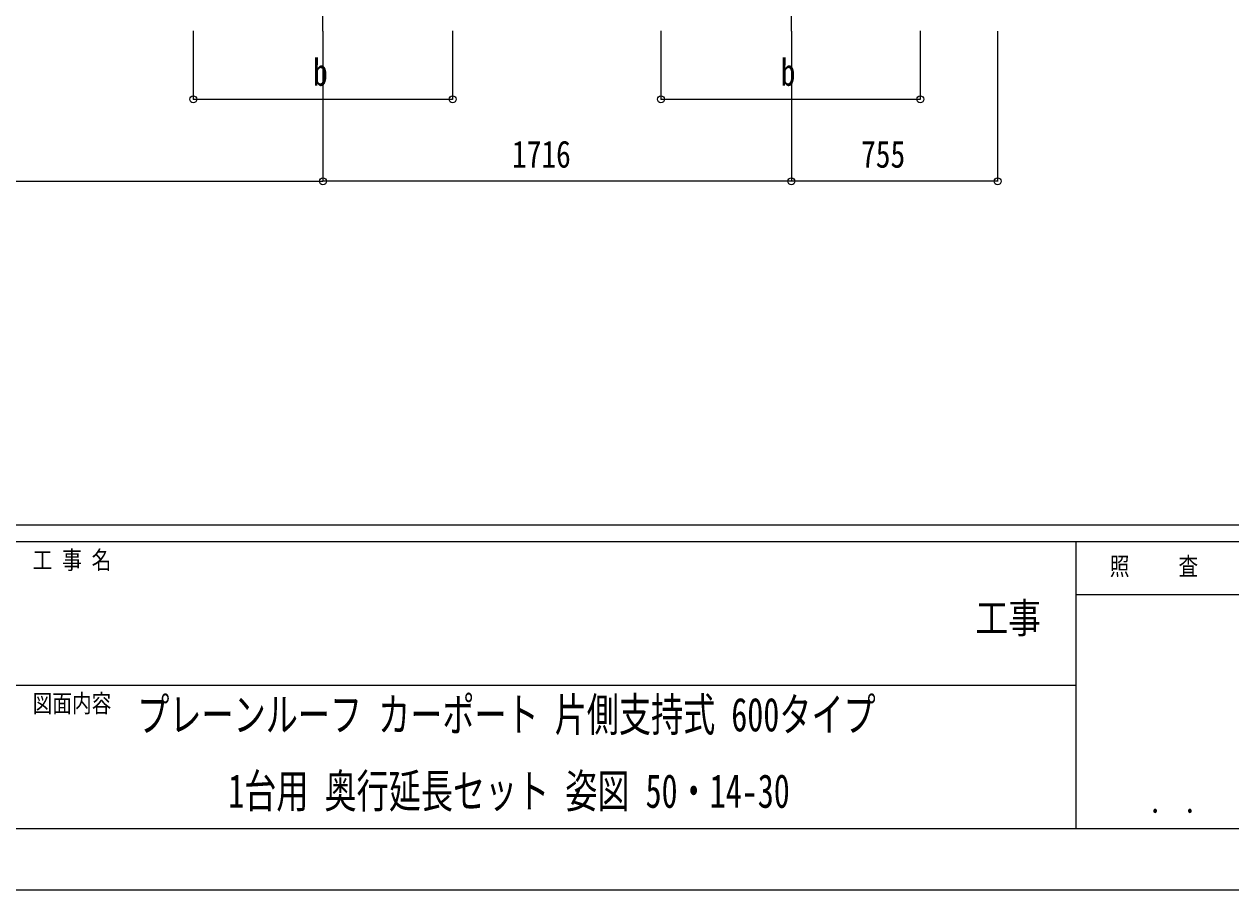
# Model space of a CAD drawing. Units: millimetres, scale not verified. Extents: x -12615 to 12615, y -8910 to 8910.
# Drawn here: x 33 to 4453, y -8910 to -5740 of the extents above; entities that cross this region are included whole.
import ezdxf
from ezdxf.enums import TextEntityAlignment as Align

# ---------------------------------------------------------------- set-up
doc = ezdxf.new("R2010")
doc.units = ezdxf.units.MM
doc.header["$LTSCALE"] = 50
for name, color, linetype in [('0-2_USER1', 3, 'Continuous'), ('0-3_YKK_12', 2, 'Continuous'), ('0-6_YKK_D', 6, 'Continuous'), ('0-7_YKK_ZWAK', 7, 'Continuous')]:
    doc.layers.add(name, color=color, linetype=linetype)
doc.styles.add('ＭＳ ゴシック', font='')
doc.styles.get('ＭＳ ゴシック').set_extended_font_data('MS Gothic')

msp = doc.modelspace()

# ---------------------------------------------------------------- linework, layer by layer
at = {"layer": '0-3_YKK_12'}
for p, q in [((1127.06, -5765), (1127.06, -2460.69)), ((2843.06, -5765), (2843.06, -2460.69))]:
    msp.add_line(p, q, dxfattribs=at)
at = {"layer": '0-6_YKK_D'}
for p, q in [((652.06, -5764.5), (652.06, -6016)), ((1127.06, -5765.5), (1127.06, -6316)), ((1127.06, -5765.5), (1127.06, -6316)), ((1602.06, -5764.5), (1602.06, -6016)), ((2365.06, -5764.5), (2365.06, -6016)), ((2843.06, -5766), (2843.06, -6316)), ((2843.06, -5766), (2843.06, -6316)), ((3315.06, -5764.5), (3315.06, -6016)), ((3598.06, -5765.5), (3598.06, -6316)), ((652.06, -6015), (1602.06, -6015)), ((2365.06, -6015), (3315.06, -6015)), ((-1746.94, -6315), (1127.06, -6315)), ((2843.06, -6315), (1127.06, -6315)), ((3598.06, -6315), (2843.06, -6315))]:
    msp.add_line(p, q, dxfattribs=at)
for centre in [(652.06, -6015), (1602.06, -6015), (2365.06, -6015), (3315.06, -6015), (1127.06, -6315), (1127.06, -6315), (2843.06, -6315), (2843.06, -6315), (3598.06, -6315)]:
    msp.add_circle(centre, 12.75, dxfattribs=at)
at = {"layer": '0-7_YKK_ZWAK'}
for p, q in [((11685.06, -7575), (-11714.94, -7575)), ((3885.06, -7635), (-14.94, -7635)), ((5955.06, -7830), (3885.06, -7830)), ((-14.94, -8160), (3885.06, -8160)), ((-14.94, -8685), (3885.06, -8685)), ((3885.06, -8685), (5955.06, -8685))]:
    msp.add_line(p, q, dxfattribs=at)
msp.add_lwpolyline([(-12615, -8910), (12615, -8910), (12615, 8910), (-12615, 8910)], close=True, dxfattribs=at)
msp.add_lwpolyline([(5955.06, -7635), (3885.06, -7635), (3885.06, -8685)], dxfattribs=at)

# ---------------------------------------------------------------- texts
at = {"layer": '0-2_USER1', "style": 'ＭＳ ゴシック', "width": 0.7}
for s, p in [('プレーンルーフ カーポート 片側支持式 600タイプ', (447.05, -8366.5)), (' 1台用 奥行延長セット 姿図 50・14-30', (721.45, -8646.5))]:
    msp.add_text(s, height=123.2, dxfattribs=at).set_placement(p, align=Align.BOTTOM_LEFT)
at = {"layer": '0-6_YKK_D', "style": 'ＭＳ ゴシック', "width": 0.8}
for s, p in [('b', (1091.06, -5995)), ('b', (2804.06, -5995)), ('1716', (1819.46, -6295)), ('755', (3098.16, -6295))]:
    msp.add_text(s, height=98.97, dxfattribs=at).set_placement(p, align=Align.BOTTOM_LEFT)
at = {"layer": '0-7_YKK_ZWAK', "style": 'ＭＳ ゴシック', "width": 0.8}
for s, height, p in [('工 事 名', 65.98, (63.81, -7755)), ('照     査', 65.98, (4009.26, -7777.5)), ('工事', 110, (3517, -8002.39)), ('図面内容', 65.98, (63.81, -8280)), ('． ．', 77.75, (4155, -8653.06))]:
    msp.add_text(s, height=height, dxfattribs=at).set_placement(p, align=Align.BOTTOM_LEFT)

doc.saveas('drawing.dxf')
